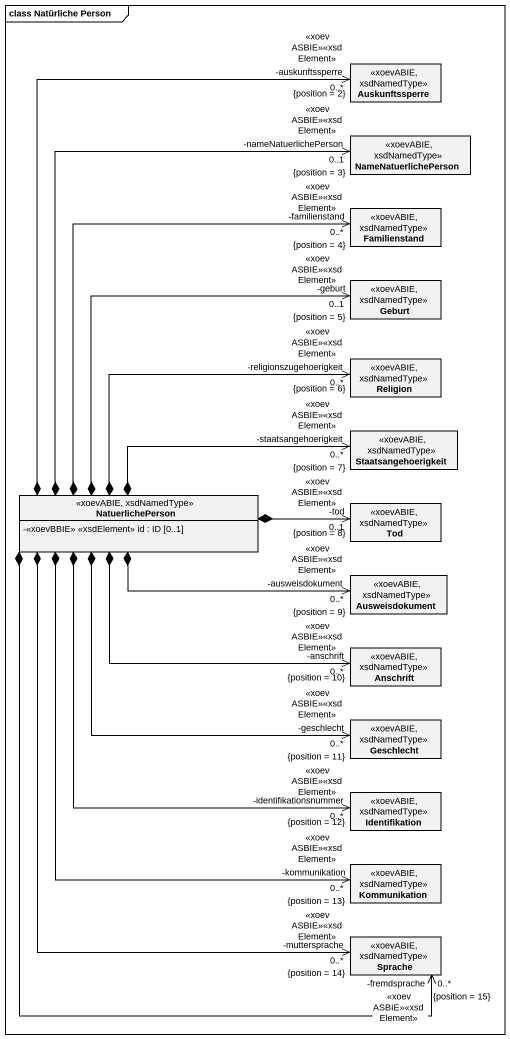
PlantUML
@startuml
mainframe class Natürliche Person
hide circle
hide empty members
skinparam classAttributeIconSize 0
class Auskunftssperre <<xoevABIE, xsdNamedType>>
class NameNatuerlichePerson <<xoevABIE, xsdNamedType>>
class Familienstand <<xoevABIE, xsdNamedType>>
class Geburt <<xoevABIE, xsdNamedType>>
class Religion <<xoevABIE, xsdNamedType>>
class Staatsangehoerigkeit <<xoevABIE, xsdNamedType>>
class NatuerlichePerson <<xoevABIE, xsdNamedType>> {
  -<<xoevBBIE>> <<xsdElement>> id : ID [0..1]
}
class Tod <<xoevABIE, xsdNamedType>>
class Ausweisdokument <<xoevABIE, xsdNamedType>>
class Anschrift <<xoevABIE, xsdNamedType>>
class Geschlecht <<xoevABIE, xsdNamedType>>
class Identifikation <<xoevABIE, xsdNamedType>>
class Kommunikation <<xoevABIE, xsdNamedType>>
class Sprache <<xoevABIE, xsdNamedType>>
NatuerlichePerson *-up-> "-auskunftssperre\n<<xoevASBIE>><<xsdElement>>\n0..*\n{position = 2}" Auskunftssperre
NatuerlichePerson *-up-> "-nameNatuerlichePerson\n<<xoevASBIE>><<xsdElement>>\n0..1\n{position = 3}" NameNatuerlichePerson
NatuerlichePerson *-up-> "-familienstand\n<<xoevASBIE>><<xsdElement>>\n0..*\n{position = 4}" Familienstand
NatuerlichePerson *-up-> "-geburt\n<<xoevASBIE>><<xsdElement>>\n0..1\n{position = 5}" Geburt
NatuerlichePerson *-right-> "-religionszugehoerigkeit\n<<xoevASBIE>><<xsdElement>>\n0..*\n{position = 6}" Religion
NatuerlichePerson *-right-> "-staatsangehoerigkeit\n<<xoevASBIE>><<xsdElement>>\n0..*\n{position = 7}" Staatsangehoerigkeit
NatuerlichePerson *-right-> "-tod\n<<xoevASBIE>><<xsdElement>>\n0..1\n{position = 8}" Tod
NatuerlichePerson *-right-> "-ausweisdokument\n<<xoevASBIE>><<xsdElement>>\n0..*\n{position = 9}" Ausweisdokument
NatuerlichePerson *-right-> "-anschrift\n<<xoevASBIE>><<xsdElement>>\n0..*\n{position = 10}" Anschrift
NatuerlichePerson *--> "-geschlecht\n<<xoevASBIE>><<xsdElement>>\n0..*\n{position = 11}" Geschlecht
NatuerlichePerson *--> "-identifikationsnummer\n<<xoevASBIE>><<xsdElement>>\n0..*\n{position = 12}" Identifikation
NatuerlichePerson *--> "-kommunikation\n<<xoevASBIE>><<xsdElement>>\n0..*\n{position = 13}" Kommunikation
NatuerlichePerson *--> "-muttersprache\n<<xoevASBIE>><<xsdElement>>\n0..*\n{position = 14}" Sprache
NatuerlichePerson *--> "-fremdsprache\n<<xoevASBIE>><<xsdElement>>\n0..*\n{position = 15}" Sprache
@enduml
